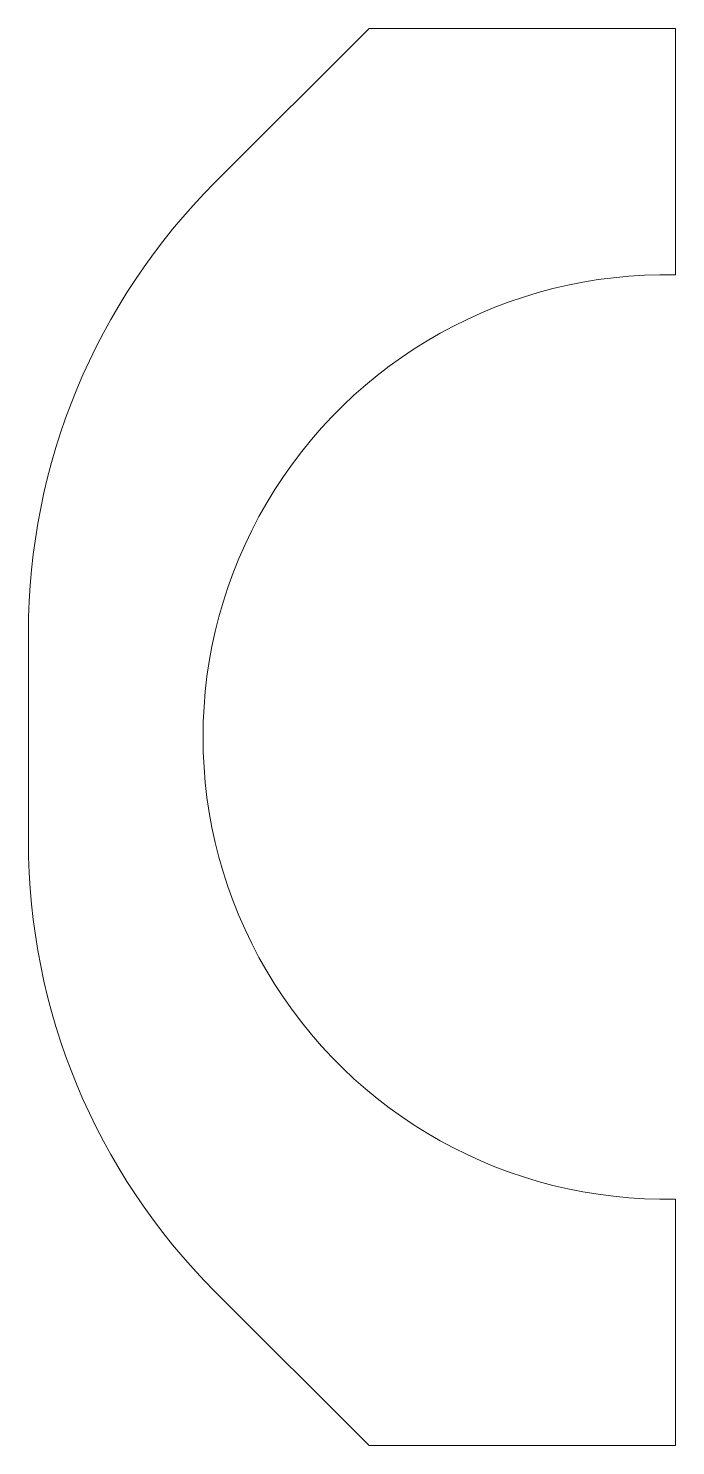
# Model space of a CAD drawing. Header units: millimetres. Extents: x 5.7 to 37.2, y 6.3 to 75.3.
import ezdxf

# ---------------------------------------------------------------- set-up
doc = ezdxf.new("R2010")
doc.units = ezdxf.units.MM

msp = doc.modelspace()

# ---------------------------------------------------------------- linework, layer by layer
at = {"color": 7, "linetype": 'Continuous', "lineweight": 15}
for p, q in [((22.285, 75.29), (14.779, 67.784)), ((37.199, 75.29), (22.285, 75.29)), ((37.199, 63.289), (37.199, 75.29)), ((5.699, 45.863), (5.699, 35.727)), ((37.199, 6.3), (37.199, 18.301)), ((14.779, 13.806), (22.285, 6.3)), ((22.285, 6.3), (37.199, 6.3))]:
    msp.add_line(p, q, dxfattribs=at)
for centre, radius, start, end in [((36.699, 45.863), 31, 135, 180), ((36.699, 40.795), 22.5, 88.72666, 271.27334), ((36.699, 35.727), 31, 180, 225)]:
    msp.add_arc(centre, radius, start, end, dxfattribs=at)

doc.saveas('drawing.dxf')
